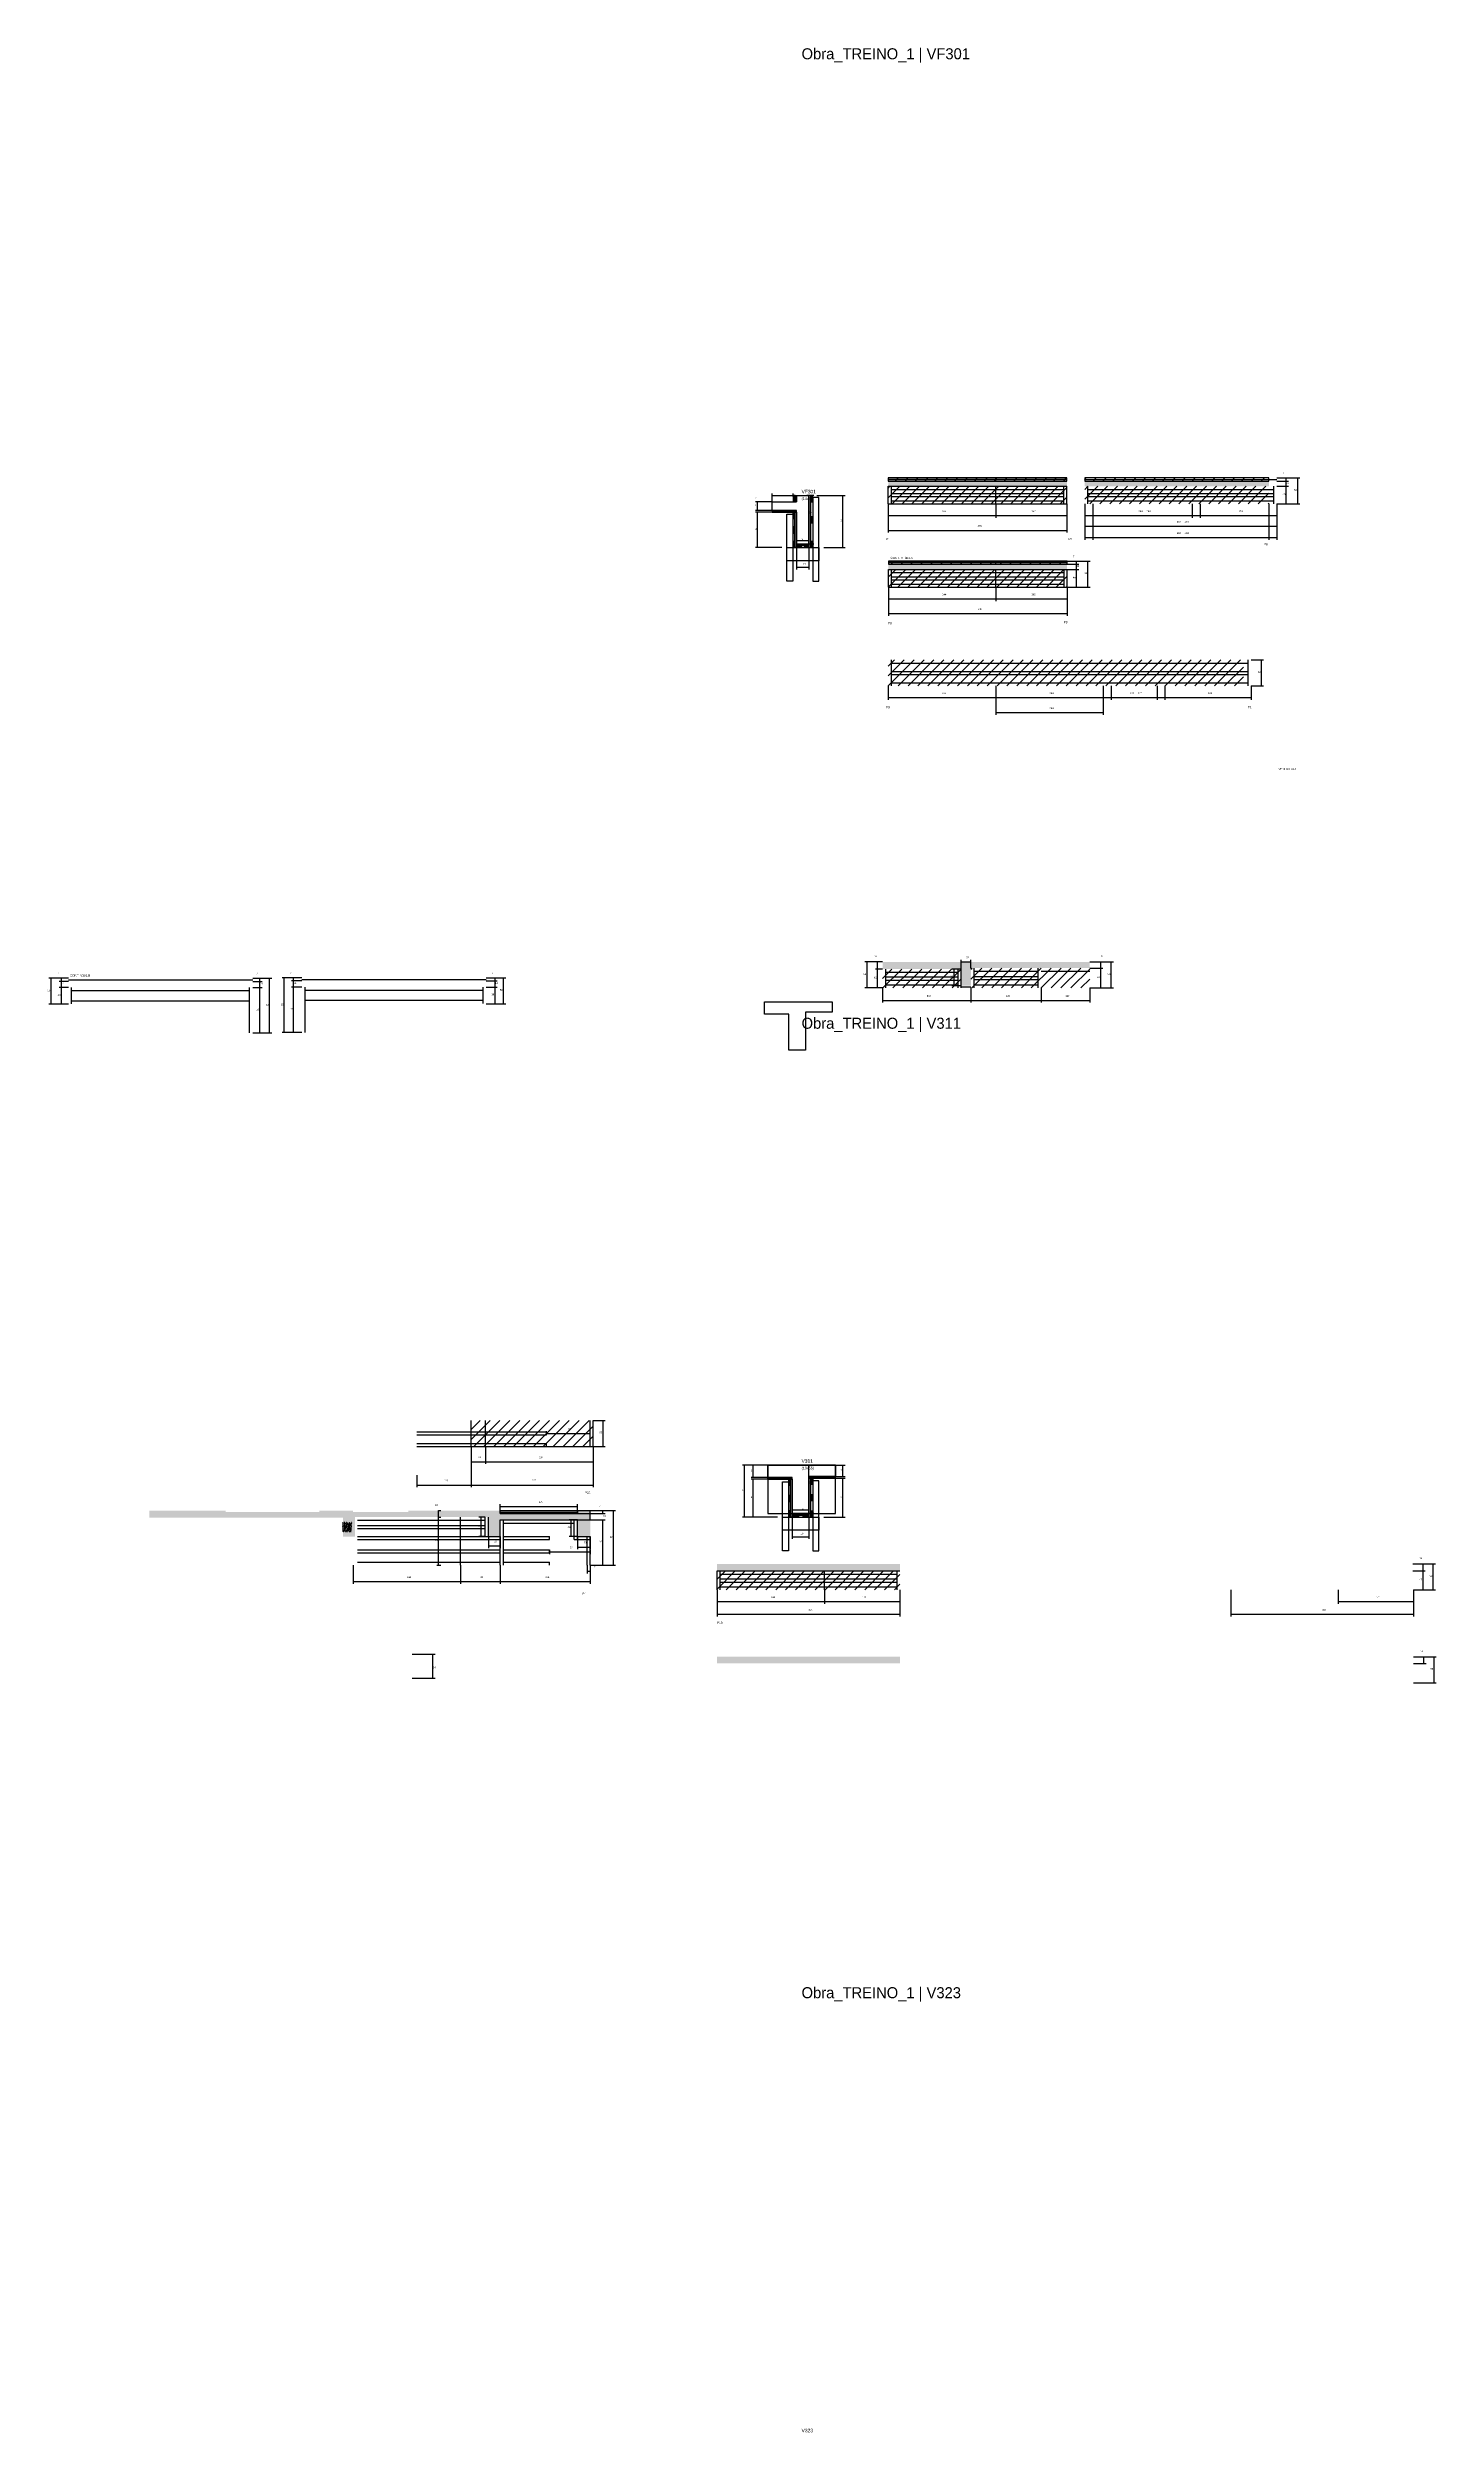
# Model space of a CAD drawing. Header units: metres. Extents: x -2848 to 21926, y -45195 to 1016.
# Drawn here: x -1711 to 1441, y -4395 to 1016 of the extents above; entities that cross this region are included whole.
import ezdxf

# ---------------------------------------------------------------- set-up
doc = ezdxf.new("R2010")
doc.units = ezdxf.units.M
for name, color, linetype in [('CONCRETO', 251, 'Continuous'), ('COTA', 241, 'Continuous'), ('Cota Seção (2x)', 4, 'Continuous'), ('Hachura', 253, 'Continuous'), ('LABEL_ID', 3, 'Continuous'), ('Madeira', 126, 'Continuous'), ('NOMENCLATURA', 7, 'Continuous'), ('Painéis', 200, 'Continuous'), ('REAPROVEITAMENTO', 251, 'Continuous'), ('SARR_2.2x7', 40, 'Continuous'), ('SARR_3.5x7', 81, 'Continuous'), ('SARR_EDITAR', 141, 'Continuous'), ('Texto Seção', 7, 'Continuous')]:
    doc.layers.add(name, color=color, linetype=linetype)

msp = doc.modelspace()

# ---------------------------------------------------------------- hatches: boundary and pattern name
at = {"layer": 'COTA'}
h = msp.add_hatch(dxfattribs=at)
h.set_pattern_fill('AR-CONC', scale=0.03)
h.paths.add_polyline_path([(602.2, 33), (196.7, 33), (196.7, 33), (196.7, 21), (196.7, 21), (602.2, 21), (602.2, 21), (602.2, 33)])
h = msp.add_hatch(dxfattribs=at)
h.set_pattern_fill('AR-CONC', scale=0.03)
h.paths.add_polyline_path([(1060.7, 21), (1060.7, 33), (1060.7, 33), (642.7, 33), (642.7, 33), (642.7, 21), (642.7, 21), (1060.7, 21)])
h = msp.add_hatch(dxfattribs=at)
h.set_pattern_fill('AR-CONC', scale=0.03)
h.paths.add_polyline_path([(602.7, -155.8), (197.2, -155.8), (197.2, -155.8), (197.2, -167.8), (197.2, -167.8), (602.7, -167.8), (602.7, -167.8), (602.7, -155.8)])
h = msp.add_hatch(dxfattribs=at)
h.set_pattern_fill('AR-CONC', scale=0.03)
h.paths.add_polyline_path([(384.5, -1112.5), (384.5, -1072.5), (384.5, -1072.5), (654, -1072.5), (654, -1072.5), (654, -1058.5), (654, -1058.5), (184, -1058.5), (184, -1058.5), (184, -1074.5), (184, -1074.5), (362.5, -1074.5), (362.5, -1074.5), (362.5, -1112.5), (362.5, -1112.5), (384.5, -1112.5)])
h = msp.add_hatch(dxfattribs=at)
h.set_pattern_fill('AR-CONC', scale=0.03)
h.paths.add_polyline_path([(-479.8, -2303.3), (-508.8, -2303.3), (-508.8, -2310.3), (-683.8, -2310.3), (-683.8, -2303.3), (-892.8, -2303.3), (-892.8, -2306.3), (-1017.8, -2306.3), (-1017.8, -2303.3), (-1094.8, -2303.3), (-1094.8, -2306.3), (-1306.8, -2306.3), (-1306.8, -2303.3), (-1480.3, -2303.3), (-1480.3, -2319.3), (-1092.8, -2319.3), (-1040.8, -2319.3), (-1040.8, -2362.3), (-1013.8, -2362.3), (-1013.8, -2318.3), (-710.8, -2318.3), (-710.8, -2362.3), (-683.8, -2362.3), (-683.8, -2324.3), (-508.8, -2324.3), (-508.8, -2362.3), (-479.8, -2362.3)])
h = msp.add_hatch(dxfattribs=at)
h.set_pattern_fill('AR-CONC', scale=0.03)
h.paths.add_polyline_path([(-1021.3, -2351.3), (-1021.3, -2329.4), (-1021.3, -2329.4), (-1041.9, -2329.4), (-1041.9, -2329.4), (-1041.9, -2351.3), (-1041.9, -2351.3), (-1021.3, -2351.3)])
h = msp.add_hatch(dxfattribs=at)
h.set_pattern_fill('AR-CONC', scale=0.03)
h.paths.add_polyline_path([(223.3, -2424.5), (-192, -2424.5), (-192, -2424.5), (-191.7, -2440.5), (-191.7, -2440.5), (223.3, -2440.5), (223.3, -2440.5), (223.3, -2424.5)])
h = msp.add_hatch(dxfattribs=at)
h.set_pattern_fill('AR-CONC', scale=0.03)
h.paths.add_polyline_path([(223.1, -2635.3), (-192, -2635.3), (-192, -2635.3), (-191.7, -2650.3), (-191.7, -2650.3), (223.4, -2650.3), (223.4, -2650.3), (223.1, -2635.3)])
at = {"layer": 'Hachura'}
h = msp.add_hatch(dxfattribs=at)
h.set_pattern_fill('ANSI31', scale=0.5)
h.paths.add_polyline_path([(-19.2, -14), (-14.8, -14), (-14.8, -14), (-14.8, 0), (-14.8, 0), (-19.2, 0), (-19.2, 0), (-19.2, -14)])
h = msp.add_hatch(color=8, dxfattribs=at)
h.dxf.hatch_style = 1
h.paths.add_polyline_path([(-14.8, 0), (-11.2, 0), (-11.2, 0), (-11.2, -14), (-11.2, -14), (-14.8, -14), (-14.8, -14), (-14.8, 0)])
h = msp.add_hatch(color=8, dxfattribs=at)
h.dxf.hatch_style = 1
h.paths.add_polyline_path([(20.8, 0), (16.8, 0), (16.8, 0), (16.8, -118), (16.8, -118), (20.8, -118), (20.8, -118), (20.8, 0)])
h = msp.add_hatch(dxfattribs=at)
h.set_pattern_fill('ANSI31', scale=0.5)
h.paths.add_polyline_path([(20.8, -14), (25.2, -14), (25.2, -14), (25.2, 0), (25.2, 0), (20.8, 0), (20.8, 0), (20.8, -14)])
h = msp.add_hatch(color=8, dxfattribs=at)
h.dxf.hatch_style = 1
h.paths.add_polyline_path([(-11.2, -38), (-11.2, -34), (-11.2, -34), (-66.8, -34), (-66.8, -34), (-66.8, -38), (-66.8, -38), (-11.2, -38)])
h = msp.add_hatch(dxfattribs=at)
h.set_pattern_fill('ANSI31', scale=0.5)
h.paths.add_polyline_path([(-19.6, -52), (-15.2, -52), (-15.2, -52), (-15.2, -38), (-15.2, -38), (-19.6, -38), (-19.6, -38), (-19.6, -52)])
h = msp.add_hatch(color=8, dxfattribs=at)
h.dxf.hatch_style = 1
h.paths.add_polyline_path([(-11.2, -38), (-15.2, -38), (-15.2, -38), (-15.2, -118), (-15.2, -118), (-11.2, -118), (-11.2, -118), (-11.2, -38)])
h = msp.add_hatch(dxfattribs=at)
h.set_pattern_fill('ANSI31', scale=0.5)
h.paths.add_polyline_path([(20.8, -62), (25.2, -62), (25.2, -62), (25.2, -48), (25.2, -48), (20.8, -48), (20.8, -48), (20.8, -62)])
h = msp.add_hatch(dxfattribs=at)
h.set_pattern_fill('ANSI31', scale=0.5)
h.paths.add_polyline_path([(-19.6, -85), (-15.2, -85), (-15.2, -85), (-15.2, -71), (-15.2, -71), (-19.6, -71), (-19.6, -71), (-19.6, -85)])
h = msp.add_hatch(dxfattribs=at)
h.set_pattern_fill('ANSI31', scale=0.5)
h.paths.add_polyline_path([(-19.6, -118), (-15.2, -118), (-15.2, -118), (-15.2, -104), (-15.2, -104), (-19.6, -104), (-19.6, -104), (-19.6, -118)])
h = msp.add_hatch(dxfattribs=at)
h.set_pattern_fill('ANSI31', scale=0.5)
h.paths.add_polyline_path([(20.8, -118), (25.2, -118), (25.2, -118), (25.2, -104), (25.2, -104), (20.8, -104), (20.8, -104), (20.8, -118)])
h = msp.add_hatch(color=8, dxfattribs=at)
h.dxf.hatch_style = 1
h.paths.add_polyline_path([(16.8, -113.6), (16.8, -110), (16.8, -110), (-11.2, -110), (-11.2, -110), (-11.2, -113.6), (-11.2, -113.6), (16.8, -113.6)])
h = msp.add_hatch(dxfattribs=at)
h.set_pattern_fill('ANSI31', scale=0.5)
h.paths.add_polyline_path([(-11.2, -118), (-11.2, -113.6), (-11.2, -113.6), (-1.2, -113.6), (-1.2, -113.6), (-1.2, -118), (-1.2, -118), (-11.2, -118)])
h = msp.add_hatch(dxfattribs=at)
h.set_pattern_fill('ANSI31', scale=0.5)
h.paths.add_polyline_path([(16.8, -118), (16.8, -113.6), (16.8, -113.6), (6.8, -113.6), (6.8, -113.6), (6.8, -118), (6.8, -118), (16.8, -118)])
h = msp.add_hatch(color=8, dxfattribs=at)
h.dxf.hatch_style = 1
h.paths.add_polyline_path([(-21.2, -2232), (-21.2, -2228), (-21.2, -2228), (-76.8, -2228), (-76.8, -2228), (-76.8, -2232), (-76.8, -2232), (-21.2, -2232)])
h = msp.add_hatch(dxfattribs=at)
h.set_pattern_fill('ANSI31', scale=0.5)
h.paths.add_polyline_path([(-29.6, -2246), (-25.2, -2246), (-25.2, -2246), (-25.2, -2232), (-25.2, -2232), (-29.6, -2232), (-29.6, -2232), (-29.6, -2246)])
h = msp.add_hatch(dxfattribs=at)
h.set_pattern_fill('ANSI31', scale=0.5)
h.paths.add_polyline_path([(-29.6, -2283), (-25.2, -2283), (-25.2, -2283), (-25.2, -2269), (-25.2, -2269), (-29.6, -2269), (-29.6, -2269), (-29.6, -2283)])
h = msp.add_hatch(color=8, dxfattribs=at)
h.dxf.hatch_style = 1
h.paths.add_polyline_path([(-25.2, -2230), (-21.2, -2230), (-21.2, -2230), (-21.2, -2318), (-21.2, -2318), (-25.2, -2318), (-25.2, -2318), (-25.2, -2230)])
h = msp.add_hatch(color=8, dxfattribs=at)
h.dxf.hatch_style = 1
h.paths.add_polyline_path([(76.8, -2230), (76.8, -2226), (76.8, -2226), (16.8, -2226), (16.8, -2226), (16.8, -2230), (16.8, -2230), (76.8, -2230)])
h = msp.add_hatch(color=8, dxfattribs=at)
h.dxf.hatch_style = 1
h.paths.add_polyline_path([(20.8, -2228), (16.8, -2228), (16.8, -2228), (16.8, -2318), (16.8, -2318), (20.8, -2318), (20.8, -2318), (20.8, -2228)])
h = msp.add_hatch(dxfattribs=at)
h.set_pattern_fill('ANSI31', scale=0.5)
h.paths.add_polyline_path([(25.2, -2244), (20.8, -2244), (20.8, -2244), (20.8, -2230), (20.8, -2230), (25.2, -2230), (25.2, -2230), (25.2, -2244)])
h = msp.add_hatch(dxfattribs=at)
h.set_pattern_fill('ANSI31', scale=0.5)
h.paths.add_polyline_path([(25.2, -2281), (20.8, -2281), (20.8, -2281), (20.8, -2267), (20.8, -2267), (25.2, -2267), (25.2, -2267), (25.2, -2281)])
h = msp.add_hatch(dxfattribs=at)
h.set_pattern_fill('ANSI31', scale=0.5)
h.paths.add_polyline_path([(-29.6, -2318), (-25.2, -2318), (-25.2, -2318), (-25.2, -2304), (-25.2, -2304), (-29.6, -2304), (-29.6, -2304), (-29.6, -2318)])
h = msp.add_hatch(color=8, dxfattribs=at)
h.dxf.hatch_style = 1
h.paths.add_polyline_path([(16.8, -2313.6), (16.8, -2310), (16.8, -2310), (-21.2, -2310), (-21.2, -2310), (-21.2, -2313.6), (-21.2, -2313.6), (16.8, -2313.6)])
h = msp.add_hatch(dxfattribs=at)
h.set_pattern_fill('ANSI31', scale=0.5)
h.paths.add_polyline_path([(-21.2, -2318), (-21.2, -2313.6), (-21.2, -2313.6), (-7.2, -2313.6), (-7.2, -2313.6), (-7.2, -2318), (-7.2, -2318), (-21.2, -2318)])
h = msp.add_hatch(dxfattribs=at)
h.set_pattern_fill('ANSI31', scale=0.5)
h.paths.add_polyline_path([(16.8, -2318), (16.8, -2313.6), (16.8, -2313.6), (2.8, -2313.6), (2.8, -2313.6), (2.8, -2318), (2.8, -2318), (16.8, -2318)])
h = msp.add_hatch(dxfattribs=at)
h.set_pattern_fill('ANSI31', scale=0.5)
h.paths.add_polyline_path([(25.2, -2318), (20.8, -2318), (20.8, -2318), (20.8, -2304), (20.8, -2304), (25.2, -2304), (25.2, -2304), (25.2, -2318)])
at = {"layer": 'REAPROVEITAMENTO'}
h = msp.add_hatch(dxfattribs=at)
h.set_pattern_fill('ANSI31', scale=5)
h.paths.add_polyline_path([(196.7, 40), (196.7, 33), (196.7, 33), (602.2, 33), (602.2, 33), (602.2, 40), (602.2, 40), (196.7, 40)])
h = msp.add_hatch(dxfattribs=at)
h.set_pattern_fill('ANSI31', scale=5)
h.paths.add_polyline_path([(196.7, 21), (196.7, -19), (196.7, -19), (602.2, -19), (602.2, -19), (602.2, 21), (602.2, 21), (196.7, 21)])
h = msp.add_hatch(dxfattribs=at)
h.set_pattern_fill('ANSI31', scale=5)
h.paths.add_polyline_path([(642.7, 40), (642.7, 33), (642.7, 33), (1060.7, 33), (1060.7, 33), (1060.7, 40), (1060.7, 40), (642.7, 40)])
h = msp.add_hatch(dxfattribs=at)
h.set_pattern_fill('ANSI31', scale=5)
h.paths.add_polyline_path([(642.7, 21), (642.7, -19), (642.7, -19), (1060.7, -19), (1060.7, -19), (1060.7, 21), (1060.7, 21), (642.7, 21)])
h = msp.add_hatch(dxfattribs=at)
h.set_pattern_fill('ANSI31', scale=5)
h.paths.add_polyline_path([(197.2, -148.8), (197.2, -155.8), (197.2, -155.8), (602.7, -155.8), (602.7, -155.8), (602.7, -148.8), (602.7, -148.8), (197.2, -148.8)])
h = msp.add_hatch(dxfattribs=at)
h.set_pattern_fill('ANSI31', scale=5)
h.paths.add_polyline_path([(197.2, -167.8), (197.2, -207.8), (197.2, -207.8), (602.7, -207.8), (602.7, -207.8), (602.7, -167.8), (602.7, -167.8), (197.2, -167.8)])
h = msp.add_hatch(dxfattribs=at)
h.set_pattern_fill('ANSI31', scale=5)
h.paths.add_polyline_path([(196.7, -373), (196.7, -432), (196.7, -432), (1002.7, -432), (1002.7, -432), (1002.7, -373), (1002.7, -373), (196.7, -373)])
h = msp.add_hatch(dxfattribs=at)
h.set_pattern_fill('ANSI31', scale=5)
h.paths.add_polyline_path([(362.5, -1117.5), (362.5, -1074.5), (362.5, -1074.5), (184, -1074.5), (184, -1074.5), (184, -1117.5), (184, -1117.5), (362.5, -1117.5)])
h = msp.add_hatch(dxfattribs=at)
h.set_pattern_fill('ANSI31', scale=5)
h.paths.add_polyline_path([(654, -1117.5), (654, -1072.5), (654, -1072.5), (384.5, -1072.5), (384.5, -1072.5), (384.5, -1117.5), (384.5, -1117.5), (654, -1117.5)])
h = msp.add_hatch(dxfattribs=at)
h.set_pattern_fill('ANSI31', scale=5)
h.paths.add_polyline_path([(-750.3, -2098.9), (-750.3, -2157.9), (-750.3, -2157.9), (-473.3, -2157.9), (-473.3, -2157.9), (-473.3, -2098.9), (-473.3, -2098.9), (-750.3, -2098.9)])
h = msp.add_hatch(dxfattribs=at)
h.set_pattern_fill('ANSI31', scale=5)
h.paths.add_polyline_path([(223.3, -2483.5), (223.3, -2440.5), (223.3, -2440.5), (-191.7, -2440.5), (-191.7, -2440.5), (-191.7, -2483.5), (-191.7, -2483.5), (223.3, -2483.5)])

# ---------------------------------------------------------------- linework, layer by layer
at = {"layer": 'CONCRETO'}
for points in [[(-66.8, -34), (-66.8, -14), (-11.2, -14), (-11.2, 0), (16.8, 0), (16.8, -110), (-11.2, -110), (-11.2, -34)], [(-84.5, -1176.6), (-84.5, -1148.6), (69.1, -1148.6), (69.1, -1172.6), (9.1, -1172.6), (9.1, -1258.6), (-28.9, -1258.6), (-28.9, -1176.6)], [(-76.8, -2228), (-76.8, -2200), (76.8, -2200), (76.8, -2226), (16.8, -2226), (16.8, -2310), (-21.2, -2310), (-21.2, -2228)], [(-76.8, -2310), (76.8, -2310), (76.8, -2200), (-76.8, -2200)]]:
    msp.add_lwpolyline(points, close=True, dxfattribs=at)
at = {"layer": 'COTA'}
for p, q in [((-66.8, -14), (-66.8, 5)), ((-66.8, 0), (-19.2, 0)), ((-19.2, 0), (-19.2, 5)), ((34.8, 0), (98.6, 0)), ((93.6, -118), (93.6, 0)), ((1078.7, 40), (1105, 40)), ((1078.7, 40), (1131, 40)), ((1078.7, 33), (1105, 33)), ((1078.7, 33), (1105, 33)), ((1078.7, 21), (1105, 21)), ((1078.7, 21), (1105, 21)), ((1100, 33), (1100, 40)), ((1100, 21), (1100, 33)), ((1100, -19), (1100, 21)), ((1126, -19), (1126, 40)), ((-66.8, -14), (-104.9, -14)), ((-66.8, -34), (-104.9, -34)), ((-66.8, -38), (-104.9, -38)), ((-99.9, -34), (-99.9, -14)), ((-99.9, -118), (-99.9, -38)), ((196.7, -19), (196.7, -50.6)), ((196.7, -19), (196.7, -84.1)), ((196.7, -45.6), (440.7, -45.6)), ((440.7, -19), (440.7, -50.6)), ((440.7, -19), (440.7, -50.6)), ((440.7, -45.6), (602.2, -45.6)), ((602.2, -19), (602.2, -50.6)), ((602.2, -19), (602.2, -84.1)), ((642.7, -19), (642.7, -50.6)), ((642.7, -19), (642.7, -74.8)), ((642.7, -19), (642.7, -100.2)), ((642.7, -45.6), (886.7, -45.6)), ((660.7, -19), (660.7, -50.6)), ((660.7, -19), (660.7, -74.8)), ((660.7, -19), (660.7, -100.2)), ((660.7, -45.6), (904.7, -45.6)), ((886.7, -19), (886.7, -50.6)), ((904.7, -19), (904.7, -50.6)), ((904.7, -19), (904.7, -50.6)), ((904.7, -45.6), (1078.7, -45.6)), ((1060.7, -19), (1060.7, -74.8)), ((1060.7, -19), (1060.7, -100.2)), ((1078.7, -19), (1105, -19)), ((1078.7, -19), (1131, -19)), ((1078.7, -19), (1078.7, -50.6)), ((1078.7, -19), (1078.7, -74.8)), ((1078.7, -19), (1078.7, -100.2)), ((196.7, -79.1), (602.2, -79.1)), ((642.7, -69.8), (1060.7, -69.8)), ((642.7, -95.2), (1060.7, -95.2)), ((660.7, -69.8), (1078.7, -69.8)), ((660.7, -95.2), (1078.7, -95.2)), ((-44.8, -118), (-104.9, -118)), ((-11.2, -118), (-11.2, -167.7)), ((16.8, -118), (16.8, -167.7)), ((50.4, -118), (98.6, -118)), ((602.7, -148.8), (629, -148.8)), ((602.7, -148.8), (655, -148.8)), ((602.7, -155.8), (629, -155.8)), ((602.7, -155.8), (629, -155.8)), ((624, -155.8), (624, -148.8)), ((624, -167.8), (624, -155.8)), ((650, -207.8), (650, -148.8)), ((-11.2, -162.7), (16.8, -162.7)), ((197.2, -207.8), (197.2, -239.3)), ((197.2, -207.8), (197.2, -272.9)), ((441.2, -207.8), (441.2, -239.3)), ((441.2, -207.8), (441.2, -239.3)), ((602.7, -167.8), (629, -167.8)), ((602.7, -167.8), (629, -167.8)), ((602.7, -207.8), (602.7, -239.3)), ((602.7, -207.8), (602.7, -272.9)), ((602.7, -207.8), (629, -207.8)), ((602.7, -207.8), (655, -207.8)), ((624, -207.8), (624, -167.8)), ((197.2, -234.3), (441.2, -234.3)), ((197.2, -267.9), (602.7, -267.9)), ((441.2, -234.3), (602.7, -234.3)), ((1020.7, -373), (1048.5, -373)), ((1043.5, -432), (1043.5, -373)), ((196.7, -432), (196.7, -463.5)), ((440.7, -432), (440.7, -463.5)), ((440.7, -432), (440.7, -463.5)), ((440.7, -432), (440.7, -497.6)), ((684.7, -432), (684.7, -463.5)), ((684.7, -432), (684.7, -497.6)), ((684.7, -432), (684.7, -463.5)), ((702.7, -432), (702.7, -463.5)), ((806.7, -432), (806.7, -463.5)), ((824.7, -432), (824.7, -463.5)), ((824.7, -432), (824.7, -463.5)), ((1020.7, -432), (1048.5, -432)), ((1020.7, -432), (1020.7, -463.5)), ((196.7, -458.5), (440.7, -458.5)), ((440.7, -458.5), (684.7, -458.5)), ((684.7, -458.5), (806.7, -458.5)), ((702.7, -458.5), (824.7, -458.5)), ((824.7, -458.5), (1020.7, -458.5)), ((440.7, -492.6), (684.7, -492.6)), ((184, -1058.5), (143.6, -1058.5)), ((148.6, -1117.5), (148.6, -1058.5)), ((184, -1058.5), (167.4, -1058.5)), ((184, -1074.5), (167.4, -1074.5)), ((184, -1074.5), (167.4, -1074.5)), ((172.4, -1074.5), (172.4, -1058.5)), ((172.4, -1117.5), (172.4, -1074.5)), ((362.5, -1074.5), (341, -1074.5)), ((346, -1112.5), (346, -1074.5)), ((362.5, -1074.5), (362.5, -1053.5)), ((362.5, -1058.5), (384.5, -1058.5)), ((384.5, -1072.5), (384.5, -1053.5)), ((654, -1058.5), (683.9, -1058.5)), ((654, -1058.5), (707.7, -1058.5)), ((654, -1072.5), (683.9, -1072.5)), ((654, -1072.5), (683.9, -1072.5)), ((678.9, -1072.5), (678.9, -1058.5)), ((678.9, -1117.5), (678.9, -1072.5)), ((702.7, -1117.5), (702.7, -1058.5)), ((-1663.7, -1095.5), (-1708.2, -1095.5)), ((-1703.2, -1154.5), (-1703.2, -1095.5)), ((-1663.7, -1095.5), (-1685.1, -1095.5)), ((-1663.7, -1102.5), (-1685.1, -1102.5)), ((-1663.7, -1102.5), (-1685.1, -1102.5)), ((-1663.7, -1116.5), (-1685.1, -1116.5)), ((-1663.7, -1116.5), (-1685.1, -1116.5)), ((-1680.1, -1102.5), (-1680.1, -1095.5)), ((-1680.1, -1116.5), (-1680.1, -1102.5)), ((-1680.1, -1154.5), (-1680.1, -1116.5)), ((-1245.7, -1095.5), (-1202.3, -1095.5)), ((-1245.7, -1095.5), (-1224.4, -1095.5)), ((-1245.7, -1102.5), (-1224.4, -1102.5)), ((-1245.7, -1102.5), (-1224.4, -1102.5)), ((-1245.7, -1116.5), (-1224.4, -1116.5)), ((-1245.7, -1116.5), (-1224.4, -1116.5)), ((-1229.4, -1102.5), (-1229.4, -1095.5)), ((-1229.4, -1116.5), (-1229.4, -1102.5)), ((-1229.4, -1219.5), (-1229.4, -1116.5)), ((-1207.3, -1219.5), (-1207.3, -1095.5)), ((-1133.9, -1094.5), (-1179.1, -1094.5)), ((-1174.1, -1218.5), (-1174.1, -1094.5)), ((-1133.9, -1094.5), (-1157.9, -1094.5)), ((-1133.9, -1101.5), (-1157.9, -1101.5)), ((-1133.9, -1101.5), (-1157.9, -1101.5)), ((-1133.9, -1115.5), (-1157.9, -1115.5)), ((-1133.9, -1115.5), (-1157.9, -1115.5)), ((-1152.9, -1101.5), (-1152.9, -1094.5)), ((-1152.9, -1115.5), (-1152.9, -1101.5)), ((-1152.9, -1218.5), (-1152.9, -1115.5)), ((-715.9, -1094.5), (-671.5, -1094.5)), ((-715.9, -1094.5), (-690.6, -1094.5)), ((-715.9, -1101.5), (-690.6, -1101.5)), ((-715.9, -1101.5), (-690.6, -1101.5)), ((-715.9, -1115.5), (-690.6, -1115.5)), ((-715.9, -1115.5), (-690.6, -1115.5)), ((-695.6, -1101.5), (-695.6, -1094.5)), ((-695.6, -1115.5), (-695.6, -1101.5)), ((-695.6, -1153.5), (-695.6, -1115.5)), ((-676.5, -1153.5), (-676.5, -1094.5)), ((184, -1117.5), (143.6, -1117.5)), ((184, -1117.5), (167.4, -1117.5)), ((184, -1117.5), (184, -1150.7)), ((362.5, -1112.5), (341, -1112.5)), ((384.5, -1117.5), (384.5, -1150.7)), ((384.5, -1117.5), (384.5, -1150.7)), ((544, -1117.5), (544, -1150.7)), ((544, -1117.5), (544, -1150.7)), ((654, -1117.5), (683.9, -1117.5)), ((654, -1117.5), (707.7, -1117.5)), ((654, -1117.5), (654, -1150.7)), ((-1663.7, -1154.5), (-1708.2, -1154.5)), ((-1663.7, -1154.5), (-1685.1, -1154.5)), ((-715.9, -1153.5), (-690.6, -1153.5)), ((-715.9, -1153.5), (-671.5, -1153.5)), ((184, -1145.7), (384.5, -1145.7)), ((384.5, -1145.7), (544, -1145.7)), ((544, -1145.7), (654, -1145.7)), ((-1245.7, -1219.5), (-1224.4, -1219.5)), ((-1245.7, -1219.5), (-1202.3, -1219.5)), ((-1133.9, -1218.5), (-1179.1, -1218.5)), ((-1133.9, -1218.5), (-1157.9, -1218.5)), ((-473.3, -2098.9), (-445.5, -2098.9)), ((-450.5, -2157.9), (-450.5, -2098.9)), ((-750.3, -2157.9), (-750.3, -2250.4)), ((-750.3, -2157.9), (-750.3, -2197.6)), ((-750.3, -2157.9), (-750.3, -2250.4)), ((-717.3, -2157.9), (-717.3, -2197.6)), ((-717.3, -2157.9), (-717.3, -2197.6)), ((-579.3, -2128.4), (-579.3, -2123.4)), ((-579.3, -2128.4), (-480.2, -2128.4)), ((-480.2, -2128.4), (-480.2, -2123.4)), ((-473.3, -2157.9), (-445.5, -2157.9)), ((-473.3, -2157.9), (-473.3, -2250.4)), ((-473.3, -2157.9), (-473.3, -2197.6)), ((-750.3, -2192.6), (-717.3, -2192.6)), ((-717.3, -2192.6), (-473.3, -2192.6)), ((-76.8, -2200), (-134.2, -2200)), ((-129.2, -2318), (-129.2, -2200)), ((-76.8, -2200), (-114.8, -2200)), ((-109.8, -2228), (-109.8, -2200)), ((76.8, -2200), (98.7, -2200)), ((93.7, -2226), (93.7, -2200)), ((-873, -2222.9), (-873, -2250.4)), ((-873, -2245.4), (-750.3, -2245.4)), ((-750.3, -2245.4), (-473.3, -2245.4)), ((-76.8, -2228), (-114.8, -2228)), ((-76.8, -2232), (-114.8, -2232)), ((-109.8, -2318), (-109.8, -2232)), ((76.8, -2226), (98.7, -2226)), ((76.8, -2230), (98.7, -2230)), ((93.7, -2318), (93.7, -2230)), ((-823.9, -2318.3), (-823.9, -2303.3)), ((-823.9, -2303.3), (-818.9, -2303.3)), ((-823.9, -2318.3), (-818.9, -2318.3)), ((-823.9, -2427.3), (-823.9, -2318.3)), ((-823.9, -2318.3), (-818.9, -2318.3)), ((-717.8, -2318.3), (-732.4, -2318.3)), ((-727.4, -2362.3), (-727.4, -2318.3)), ((-683.8, -2303.3), (-683.8, -2289.2)), ((-683.8, -2294.2), (-508.8, -2294.2)), ((-508.8, -2324.3), (-527.6, -2324.3)), ((-522.6, -2362.3), (-522.6, -2324.3)), ((-508.8, -2303.3), (-508.8, -2289.2)), ((-508.8, -2303.3), (-446, -2303.3)), ((-508.8, -2310.3), (-508.8, -2305.3)), ((-508.8, -2310.3), (-479.8, -2310.3)), ((-508.8, -2310.3), (-446, -2310.3)), ((-508.8, -2324.3), (-446, -2324.3)), ((-479.8, -2303.3), (-422, -2303.3)), ((-479.8, -2324.3), (-479.8, -2305.3)), ((-451, -2310.3), (-451, -2303.3)), ((-451, -2427.3), (-451, -2324.3)), ((-427, -2427.3), (-427, -2303.3)), ((-54.8, -2318), (-134.2, -2318)), ((-54.8, -2318), (-114.8, -2318)), ((-21.2, -2318), (-21.2, -2367.7)), ((16.8, -2318), (16.8, -2367.7)), ((50.4, -2318), (98.7, -2318)), ((-717.8, -2362.3), (-732.4, -2362.3)), ((-710.8, -2362.3), (-710.8, -2388.4)), ((-683.8, -2362.3), (-683.8, -2388.4)), ((-508.8, -2362.3), (-527.6, -2362.3)), ((-508.8, -2362.3), (-508.8, -2391.1)), ((-479.8, -2362.3), (-479.8, -2391.1)), ((-21.2, -2362.7), (16.8, -2362.7)), ((-1017.8, -2427.3), (-1017.8, -2469.4)), ((-827.9, -2427.3), (-818.9, -2427.3)), ((-773.8, -2427.3), (-773.8, -2469.4)), ((-773.8, -2427.3), (-773.8, -2469.4)), ((-710.8, -2383.4), (-683.8, -2383.4)), ((-683.8, -2427.3), (-683.8, -2469.4)), ((-683.8, -2427.3), (-683.8, -2469.4)), ((-571.8, -2392.2), (-571.8, -2402.4)), ((-571.8, -2397.4), (-479.8, -2397.4)), ((-508.8, -2386.1), (-479.8, -2386.1)), ((-486.8, -2427.3), (-486.8, -2446.2)), ((-479.8, -2392.2), (-479.8, -2402.4)), ((-479.8, -2427.3), (-479.8, -2469.4)), ((-479.8, -2427.3), (-446, -2427.3)), ((-479.8, -2427.3), (-479.8, -2446.2)), ((-479.8, -2427.3), (-422, -2427.3)), ((1387.6, -2424.5), (1415.5, -2424.5)), ((1387.6, -2424.5), (1438.6, -2424.5)), ((1410.5, -2440.5), (1410.5, -2424.5)), ((1433.6, -2483.5), (1433.6, -2424.5)), ((-1017.8, -2464.4), (-773.8, -2464.4)), ((-773.8, -2464.4), (-683.8, -2464.4)), ((-683.8, -2464.4), (-479.8, -2464.4)), ((-486.8, -2441.2), (-479.8, -2441.2)), ((-191.7, -2483.5), (-191.7, -2515)), ((-191.7, -2483.5), (-191.7, -2543.5)), ((52.3, -2483.5), (52.3, -2515)), ((52.3, -2483.5), (52.3, -2515)), ((223.3, -2483.5), (223.3, -2515)), ((223.3, -2483.5), (223.3, -2543.5)), ((974.1, -2483.5), (974.1, -2543.5)), ((1218.1, -2483.5), (1218.1, -2515)), ((1387.6, -2440.5), (1415.5, -2440.5)), ((1387.6, -2440.5), (1415.5, -2440.5)), ((1389.1, -2483.5), (1389.1, -2515)), ((1389.1, -2483.5), (1389.1, -2543.5)), ((1389.1, -2483.5), (1415.5, -2483.5)), ((1389.1, -2483.5), (1438.6, -2483.5)), ((1410.5, -2483.5), (1410.5, -2440.5)), ((-191.7, -2510), (52.3, -2510)), ((-191.7, -2538.5), (223.3, -2538.5)), ((52.3, -2510), (223.3, -2510)), ((974.1, -2538.5), (1389.1, -2538.5)), ((1218.1, -2510), (1389.1, -2510)), ((-884, -2629.6), (-831.7, -2629.6)), ((-836.7, -2683.6), (-836.7, -2629.6)), ((1389.1, -2635.3), (1417.5, -2635.3)), ((1389.1, -2635.3), (1440.6, -2635.3)), ((1389.1, -2650.3), (1417.5, -2650.3)), ((1412.5, -2650.3), (1412.5, -2635.3)), ((1435.6, -2694.3), (1435.6, -2635.3)), ((-884, -2683.6), (-831.7, -2683.6)), ((1389.1, -2694.3), (1440.6, -2694.3))]:
    msp.add_line(p, q, dxfattribs=at)
at = {"layer": 'Cota Seção (2x)'}
for p, q in [((27.8, 0), (11.8, 0)), ((16.8, -110), (16.8, 0)), ((-11.2, -118), (-11.2, -97)), ((-11.2, -102), (16.8, -102)), ((16.8, -118), (16.8, -97)), ((27.8, -110), (11.8, -110)), ((27.8, -2200), (11.3, -2200)), ((16.3, -2310), (16.3, -2200)), ((-21.2, -2318), (-21.2, -2297)), ((-21.2, -2302), (16.8, -2302)), ((27.8, -2310), (11.3, -2310)), ((16.8, -2318), (16.8, -2297))]:
    msp.add_line(p, q, dxfattribs=at)
at = {"layer": 'Madeira'}
for points in [[(-19.2, -14), (-14.8, -14), (-14.8, 0), (-19.2, 0)], [(20.8, -14), (25.2, -14), (25.2, 0), (20.8, 0)], [(-19.6, -52), (-15.2, -52), (-15.2, -38), (-19.6, -38)], [(20.8, -62), (25.2, -62), (25.2, -48), (20.8, -48)], [(-19.6, -85), (-15.2, -85), (-15.2, -71), (-19.6, -71)], [(-19.6, -118), (-15.2, -118), (-15.2, -104), (-19.6, -104)], [(20.8, -118), (25.2, -118), (25.2, -104), (20.8, -104)], [(-11.2, -118), (-11.2, -113.6), (-1.2, -113.6), (-1.2, -118)], [(16.8, -118), (16.8, -113.6), (6.8, -113.6), (6.8, -118)], [(-29.6, -2246), (-25.2, -2246), (-25.2, -2232), (-29.6, -2232)], [(-29.6, -2283), (-25.2, -2283), (-25.2, -2269), (-29.6, -2269)], [(25.2, -2244), (20.8, -2244), (20.8, -2230), (25.2, -2230)], [(25.2, -2281), (20.8, -2281), (20.8, -2267), (25.2, -2267)], [(-29.6, -2318), (-25.2, -2318), (-25.2, -2304), (-29.6, -2304)], [(-21.2, -2318), (-21.2, -2313.6), (-7.2, -2313.6), (-7.2, -2318)], [(16.8, -2318), (16.8, -2313.6), (2.8, -2313.6), (2.8, -2318)], [(25.2, -2318), (20.8, -2318), (20.8, -2304), (25.2, -2304)]]:
    msp.add_lwpolyline(points, close=True, dxfattribs=at)
at = {"layer": 'Painéis'}
for p, q in [((196.7, 40), (602.2, 40)), ((196.7, 33), (602.2, 33)), ((196.7, 21), (602.2, 21)), ((196.7, -19), (196.7, 21)), ((440.7, 33), (440.7, 40)), ((440.7, -19), (440.7, 21)), ((602.2, 33), (602.2, 40)), ((602.2, -19), (602.2, 21)), ((-66.8, -34), (-11.2, -34)), ((196.7, -19), (602.2, -19)), ((-11.2, -110), (16.8, -110)), ((197.2, -148.8), (602.7, -148.8)), ((197.2, -155.8), (602.7, -155.8)), ((441.2, -155.8), (441.2, -148.8)), ((602.7, -155.8), (602.7, -148.8)), ((197.2, -167.8), (602.7, -167.8)), ((197.2, -207.8), (197.2, -167.8)), ((197.2, -207.8), (602.7, -207.8)), ((441.2, -207.8), (441.2, -167.8)), ((602.7, -207.8), (602.7, -167.8)), ((-750.3, -2157.9), (-750.3, -2098.9)), ((-717.3, -2157.9), (-717.3, -2098.9)), ((-473.3, -2157.9), (-473.3, -2098.9)), ((-873, -2157.9), (-473.3, -2157.9)), ((-76.8, -2228), (-21.2, -2228)), ((-76.8, -2232), (-76.8, -2228)), ((-21.2, -2232), (-21.2, -2228)), ((-21.2, -2318), (-21.2, -2232)), ((16.8, -2226), (76.8, -2226)), ((16.8, -2230), (16.8, -2226)), ((16.8, -2318), (16.8, -2230)), ((76.8, -2230), (76.8, -2226)), ((-773.8, -2427.3), (-773.8, -2318.3)), ((-710.8, -2362.3), (-710.8, -2318.3)), ((-683.8, -2303.3), (-508.8, -2303.3)), ((-683.8, -2310.3), (-683.8, -2303.3)), ((-683.8, -2310.3), (-508.8, -2310.3)), ((-683.8, -2324.3), (-508.8, -2324.3)), ((-683.8, -2427.3), (-683.8, -2324.3)), ((-508.8, -2362.3), (-508.8, -2324.3)), ((-21.2, -2310), (16.8, -2310)), ((-21.2, -2313.6), (-21.2, -2310)), ((16.8, -2313.6), (16.8, -2310)), ((-710.8, -2362.3), (-683.8, -2362.3)), ((-508.8, -2362.3), (-479.8, -2362.3)), ((-479.8, -2427.3), (-479.8, -2362.3)), ((-191.7, -2440.5), (223.3, -2440.5)), ((-191.7, -2483.5), (-191.7, -2440.5)), ((52.3, -2483.5), (52.3, -2440.5))]:
    msp.add_line(p, q, dxfattribs=at)
for points in [[(-14.8, 0), (-11.2, 0), (-11.2, -14), (-14.8, -14)], [(20.8, 0), (16.8, 0), (16.8, -118), (20.8, -118)], [(196.7, 33), (602.2, 33), (602.2, 40), (196.7, 40)], [(642.7, 33), (1060.7, 33), (1060.7, 40), (642.7, 40)], [(-11.2, -38), (-11.2, -34), (-66.8, -34), (-66.8, -38)], [(-15.2, -38), (-11.2, -38), (-11.2, -118), (-15.2, -118)], [(16.8, -113.6), (16.8, -110), (-11.2, -110), (-11.2, -113.6)], [(197.2, -155.8), (602.7, -155.8), (602.7, -148.8), (197.2, -148.8)], [(-21.2, -2232), (-21.2, -2228), (-76.8, -2228), (-76.8, -2232)], [(-25.2, -2232), (-21.2, -2232), (-21.2, -2318), (-25.2, -2318)], [(76.8, -2230), (76.8, -2226), (16.8, -2226), (16.8, -2230)], [(20.8, -2230), (16.8, -2230), (16.8, -2318), (20.8, -2318)], [(-508.8, -2310.3), (-683.8, -2310.3), (-683.8, -2303.3), (-508.8, -2303.3)], [(16.8, -2313.6), (16.8, -2310), (-21.2, -2310), (-21.2, -2313.6)]]:
    msp.add_lwpolyline(points, close=True, dxfattribs=at)
at = {"layer": 'SARR_2.2x7'}
for p, q in [((196.7, 36.5), (440.7, 36.5)), ((203.7, -19), (203.7, 21)), ((203.7, 14), (440.7, 14)), ((203.7, 4.5), (440.7, 4.5)), ((440.7, 36.5), (602.2, 36.5)), ((440.7, 14), (595.3, 14)), ((440.7, 4.5), (595.3, 4.5)), ((595.3, -19), (595.3, 21)), ((642.7, 36.5), (886.7, 36.5)), ((649.6, -19), (649.6, 21)), ((649.6, 14), (886.7, 14)), ((649.6, 4.5), (886.7, 4.5)), ((660.7, 36.5), (904.7, 36.5)), ((667.6, 14), (904.7, 14)), ((667.6, 4.5), (904.7, 4.5)), ((904.7, 36.5), (1078.7, 36.5)), ((904.7, 14), (1071.7, 14)), ((904.7, 4.5), (1071.7, 4.5)), ((1071.7, -19), (1071.7, 21)), ((203.7, -2.5), (440.7, -2.5)), ((203.7, -12), (440.7, -12)), ((440.7, -2.5), (595.3, -2.5)), ((440.7, -12), (595.3, -12)), ((649.6, -2.5), (886.7, -2.5)), ((649.6, -12), (886.7, -12)), ((667.6, -2.5), (904.7, -2.5)), ((667.6, -12), (904.7, -12)), ((904.7, -2.5), (1071.7, -2.5)), ((904.7, -12), (1071.7, -12)), ((197.2, -152.3), (441.2, -152.3)), ((441.2, -152.3), (602.7, -152.3)), ((204.1, -207.8), (204.1, -167.8)), ((204.1, -174.8), (441.2, -174.8)), ((204.1, -184.3), (441.2, -184.3)), ((204.1, -191.3), (441.2, -191.3)), ((204.1, -200.8), (441.2, -200.8)), ((441.2, -174.8), (595.7, -174.8)), ((441.2, -184.3), (595.7, -184.3)), ((441.2, -191.3), (595.7, -191.3)), ((441.2, -200.8), (595.7, -200.8)), ((595.7, -207.8), (595.7, -167.8)), ((203.7, -432), (203.7, -373)), ((1013.8, -432), (1013.8, -373)), ((203.7, -380), (440.7, -380)), ((203.7, -399), (440.7, -399)), ((203.7, -406), (440.7, -406)), ((203.7, -425), (440.7, -425)), ((440.7, -380), (684.7, -380)), ((440.7, -399), (684.7, -399)), ((440.7, -406), (684.7, -406)), ((440.7, -425), (684.7, -425)), ((684.7, -380), (806.7, -380)), ((684.7, -399), (806.7, -399)), ((684.7, -406), (806.7, -406)), ((684.7, -425), (806.7, -425)), ((702.7, -380), (824.7, -380)), ((702.7, -399), (824.7, -399)), ((702.7, -406), (824.7, -406)), ((702.7, -425), (824.7, -425)), ((824.7, -380), (1013.8, -380)), ((824.7, -399), (1013.8, -399)), ((824.7, -406), (1013.8, -406)), ((824.7, -425), (1013.8, -425)), ((190.9, -1117.5), (190.9, -1074.5)), ((190.9, -1081.5), (355.5, -1081.5)), ((355.5, -1117.5), (355.5, -1074.5)), ((362.5, -1117.5), (362.5, -1074.5)), ((391.4, -1117.5), (391.4, -1072.5)), ((391.4, -1079.5), (537, -1079.5)), ((537, -1117.5), (537, -1072.5)), ((544, -1079.5), (654, -1079.5)), ((-1663.7, -1099), (-1407.2, -1099)), ((-1656.8, -1153.5), (-1656.8, -1116.5)), ((-1656.8, -1123.5), (-1419.7, -1123.5)), ((-1419.7, -1123.5), (-1252.7, -1123.5)), ((-1407.2, -1099), (-1245.7, -1099)), ((-1252.7, -1219.5), (-1252.7, -1116.5)), ((-1133.9, -1098), (-877.4, -1098)), ((-1127, -1218.5), (-1127, -1115.5)), ((-1127, -1122.5), (-960, -1122.5)), ((-959.9, -1122.5), (-722.9, -1122.5)), ((-877.4, -1098), (-715.9, -1098)), ((-722.9, -1152.5), (-722.9, -1115.5)), ((190.9, -1092.5), (355.5, -1092.5)), ((190.9, -1099.5), (355.5, -1099.5)), ((190.9, -1110.5), (355.5, -1110.5)), ((391.4, -1091.5), (537, -1091.5)), ((391.4, -1098.5), (537, -1098.5)), ((391.4, -1110.5), (537, -1110.5)), ((-1656.8, -1146.5), (-1419.7, -1146.5)), ((-1419.7, -1146.5), (-1252.7, -1146.5)), ((-1127, -1145.5), (-960, -1145.5)), ((-959.9, -1145.5), (-722.9, -1145.5)), ((-480.2, -2157.9), (-480.2, -2098.9)), ((-873, -2124.9), (-750.3, -2124.9)), ((-873, -2131.9), (-750.3, -2131.9)), ((-873, -2150.9), (-750.3, -2150.9)), ((-750.3, -2124.9), (-579.3, -2124.9)), ((-750.3, -2131.9), (-579.3, -2131.9)), ((-750.3, -2150.9), (-579.3, -2150.9)), ((-579.3, -2131.9), (-579.3, -2124.9)), ((-579.3, -2157.9), (-579.3, -2150.9)), ((-1007.8, -2325.3), (-773.8, -2325.3)), ((-773.8, -2325.3), (-717.8, -2325.3)), ((-717.8, -2362.3), (-717.8, -2318.3)), ((-683.8, -2306.8), (-508.8, -2306.8)), ((-676.8, -2427.3), (-676.8, -2325.3)), ((-515.8, -2369.3), (-515.8, -2325.3)), ((-1007.8, -2337.3), (-773.8, -2337.3)), ((-1007.8, -2344.3), (-773.8, -2344.3)), ((-1007.8, -2362.3), (-773.8, -2362.3)), ((-1007.8, -2369.3), (-773.8, -2369.3)), ((-773.8, -2337.3), (-717.8, -2337.3)), ((-773.8, -2344.3), (-717.8, -2344.3)), ((-773.8, -2362.3), (-683.8, -2362.3)), ((-773.8, -2369.3), (-683.8, -2369.3)), ((-676.8, -2332.3), (-515.8, -2332.3)), ((-676.8, -2362.3), (-571.8, -2362.3)), ((-676.8, -2369.3), (-571.8, -2369.3)), ((-571.8, -2369.3), (-571.8, -2362.3)), ((-515.8, -2369.3), (-508.8, -2369.3)), ((-508.8, -2369.3), (-508.8, -2362.3)), ((-508.8, -2369.3), (-479.8, -2369.3)), ((-486.8, -2427.3), (-486.8, -2362.3)), ((-1007.8, -2392.2), (-773.8, -2392.2)), ((-1007.8, -2399.2), (-773.8, -2399.2)), ((-1007.8, -2420.3), (-773.8, -2420.3)), ((-773.8, -2392.2), (-683.8, -2392.2)), ((-773.8, -2399.2), (-683.8, -2399.2)), ((-773.8, -2420.3), (-683.8, -2420.3)), ((-676.8, -2392.2), (-571.8, -2392.2)), ((-676.8, -2399.2), (-571.8, -2399.2)), ((-676.8, -2420.3), (-571.8, -2420.3)), ((-571.8, -2399.2), (-571.8, -2392.2)), ((-571.8, -2427.3), (-571.8, -2420.3)), ((-184.8, -2483.5), (-184.8, -2440.5)), ((-184.8, -2447.5), (52.3, -2447.5)), ((-184.8, -2458.5), (52.3, -2458.5)), ((-184.8, -2465.5), (52.3, -2465.5)), ((-184.8, -2476.5), (52.3, -2476.5)), ((52.3, -2447.5), (216.8, -2447.5)), ((52.3, -2458.5), (216.8, -2458.5)), ((52.3, -2465.5), (216.8, -2465.5)), ((52.3, -2476.5), (216.8, -2476.5)), ((216.8, -2483.5), (216.8, -2440.5))]:
    msp.add_line(p, q, dxfattribs=at)
at = {"layer": 'SARR_3.5x7'}
for points in [[(-33.6, -42.4), (-19.6, -42.4), (-19.6, -194.5), (-33.6, -194.5)], [(39.2, -4.4), (25.2, -4.4), (25.2, -194.5), (39.2, -194.5)], [(-33.6, -118), (39.2, -118), (39.2, -148), (-33.6, -148)], [(-43.6, -2238), (-29.6, -2238), (-29.6, -2394.5), (-43.6, -2394.5)], [(39.2, -2236), (25.2, -2236), (25.2, -2394.5), (39.2, -2394.5)], [(-43.6, -2318), (39.2, -2318), (39.2, -2348.1), (-43.6, -2348.1)]]:
    msp.add_lwpolyline(points, close=True, dxfattribs=at)
at = {"layer": 'SARR_EDITAR'}
msp.add_line((362.5, -1115), (384.5, -1115), dxfattribs=at)

# ---------------------------------------------------------------- texts
at = {"layer": 'COTA'}
for s, p in [('40', (1091.9, 1)), ('7', (1091.9, 48.8)), ('12', (1100, 27)), ('59', (1117.9, 10.5)), ('7', (-105.4, -7)), ('10', (-105.4, -24)), ('244', (318.7, -37.5)), ('162', (521.5, -37.5)), ('244', (764.7, -37.5)), ('244', (782.7, -37.5)), ('174', (991.7, -37.5)), ('40', (-105.4, -78)), ('59', (88.1, -59)), ('406', (399.5, -71)), ('418', (851.7, -61.7)), ('418', (851.7, -87.1)), ('418', (869.7, -61.7)), ('418', (869.7, -87.1)), ('14', (2.8, -157.2)), ('7', (615.9, -139.9)), ('12', (624, -161.8)), ('40', (615.9, -187.8)), ('59', (641.9, -178.3)), ('244', (319.2, -226.3)), ('406', (399.9, -259.8)), ('162', (521.9, -226.2)), ('59', (1035.3, -402.5)), ('244', (318.7, -450.5)), ('244', (562.7, -450.5)), ('244', (562.7, -484.5)), ('122', (745.7, -450.5)), ('122', (763.7, -450.5)), ('196', (922.7, -450.4)), ('7', (-1161, -1085.6)), ('7', (-703.7, -1085.6)), ('16', (164.3, -1047.5)), ('22', (373.5, -1050.5)), ('14', (678.9, -1047.4)), ('59', (-1711.3, -1125)), ('38', (-1688.3, -1135.5)), ('7', (-1688.2, -1086.6)), ('14', (-1680.1, -1109.5)), ('7', (-1237.5, -1086.6)), ('14', (-1229.4, -1109.5)), ('14', (-1152.9, -1108.5)), ('38', (-703.8, -1134.5)), ('14', (-695.6, -1108.5)), ('59', (-684.6, -1124)), ('59', (140.5, -1088)), ('43', (164.2, -1096)), ('200', (284.2, -1137.6)), ('38', (337.8, -1093.5)), ('160', (464.2, -1137.6)), ('110', (599, -1137.6)), ('45', (670.7, -1095)), ('59', (694.6, -1088)), ('103', (-1237.6, -1168)), ('124', (-1215.4, -1157.5)), ('124', (-1182.2, -1156.5)), ('103', (-1161.2, -1167)), ('99', (-529.7, -2120.3)), ('59', (-458.6, -2128.4)), ('33', (-733.8, -2184.4)), ('244', (-595.3, -2184.5)), ('14', (-115.3, -2214)), ('13', (88.2, -2213)), ('123', (-811.6, -2237.3)), ('277', (-611.8, -2237.3)), ('59', (-134.7, -2259)), ('43', (-115.3, -2275)), ('44', (88.2, -2274)), ('15', (-832, -2292.7)), ('175', (-596.3, -2286.1)), ('7', (-459.1, -2294.5)), ('14', (-451, -2317.3)), ('109', (-832, -2372.8)), ('44', (-735.5, -2340.3)), ('27', (-697.3, -2375.4)), ('38', (-530.9, -2343.3)), ('29', (-494.3, -2378)), ('103', (-459.2, -2375.8)), ('124', (-435.1, -2365.3)), ('19', (-2.2, -2357.2)), ('92', (-525.8, -2389.3)), ('7', (-470.9, -2433.2)), ('16', (1402.3, -2413.4)), ('244', (-895.8, -2456.4)), ('90', (-728.8, -2456.3)), ('204', (-581.8, -2456.3)), ('43', (1402.2, -2462)), ('59', (1425.4, -2454)), ('244', (-69.7, -2501.9)), ('415', (15.8, -2530.4)), ('171', (137.8, -2501.9)), ('415', (1181.6, -2530.4)), ('171', (1303.6, -2501.9)), ('15', (1404.3, -2624.6)), ('54', (-836.7, -2661.1)), ('59', (1427.4, -2664.8))]:
    msp.add_text(s, height=4, dxfattribs=at).set_placement(p)
at = {"layer": 'Cota Seção (2x)'}
for s, p in [('55', (16.8, -40)), ('14', (-2.2, -102)), ('55', (16.3, -2242)), ('19', (-2.2, -2302))]:
    msp.add_text(s, height=4, dxfattribs=at).set_placement(p)
at = {"layer": 'LABEL_ID'}
for s, p in [('Obra_TREINO_1 | VF301', (0, 990)), ('Obra_TREINO_1 | V311', (0, -1210)), ('Obra_TREINO_1 | V323', (0, -3410))]:
    msp.add_text(s, height=25, dxfattribs=at).set_placement(p)
at = {"layer": 'NOMENCLATURA'}
for s, p in [('P1', (191.8, -101.1)), ('P2', (605.8, -101.1)), ('P8', (1049.4, -112.8)), ('P8', (196.3, -292.2)), ('P9', (594.9, -289.8)), ('P9', (191.8, -482.9)), ('P1', (1013, -482.9)), ('P25', (-491.7, -2265.5)), ('P1', (-497.5, -2494.6)), ('P19', (-191.8, -2560.5))]:
    msp.add_text(s, height=5, dxfattribs=at).set_placement(p)
at = {"layer": 'Texto Seção'}
for s, height, p in [('VF301', 8, (0, 5)), ('(14x55)', 6, (0, -10)), ('CONT. VF301.A', 5, (202, -144.1)), ('VEM DA VF1', 5, (1082.5, -623)), ('CONT. V301.B', 5, (-1660.5, -1091.6)), ('V311', 8, (0, -2195)), ('(19x55)', 6, (0, -2210)), ('V323', 8, (0, -4395))]:
    msp.add_text(s, height=height, dxfattribs=at).set_placement(p)

doc.saveas('drawing.dxf')
